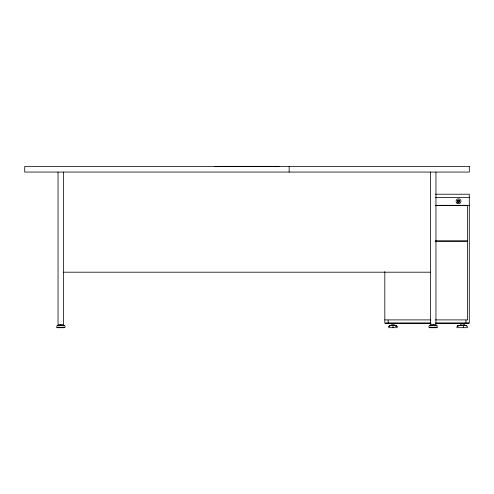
<?xml version="1.0" encoding="UTF-8"?>
<svg xmlns="http://www.w3.org/2000/svg" width="494" height="494" viewBox="0 0 494 494"><rect width="100%" height="100%" fill="white"/><g stroke="black" fill="none" stroke-linecap="round" stroke-linejoin="round"><path stroke-width="0.74" d="M388.228 323.372L391.896 323.533M65.381 326.701L64.776 327.602M437.733 326.701L437.128 327.602M217.317 166.731L217.693 166.355L276.121 166.355L276.498 166.731M217.471 166.731L217.693 166.355M388.722 326.744L389.778 325.719M456.901 326.744L457.95 325.719M388.815 326.571L389.624 325.756M402.678 323.372L402.178 323.335M458.321 325.83L457.648 326.108L459.457 325.453M389.346 325.947L390.939 325.453M459.111 325.453L457.518 325.947L458.963 325.453L465.286 325.453L466.7 325.756L467.509 326.571M58.064 325.367L57.742 325.373L63.905 325.373L63.584 325.367M58.051 325.768L56.909 325.781L60.132 325.799M430.416 325.367L430.095 325.373L436.258 325.373L435.936 325.367M430.404 325.768L429.261 325.781L432.485 325.799M61.515 325.799L62.899 325.799M433.868 325.799L435.251 325.799M435.504 194.21L469.3 194.21L469.288 323.23L435.455 323.23M435.504 197.544L469.3 197.544M435.504 205.325L469.3 205.325M435.424 205.634L467.633 205.634L467.633 240.893L435.424 240.893M435.424 241.245L467.633 241.245L467.633 319.896L435.344 319.896M63.603 272.2L430.398 272.2M384.814 319.896L430.824 319.896M430.854 323.07L385.604 323.07L385.604 323.391L430.854 323.391M435.455 323.07L468.436 323.07L468.436 323.391L435.455 323.391M430.854 323.23L384.814 323.23L384.814 271.57M394.058 323.545L402.314 323.533M451.417 323.372L462.995 323.545M464.434 323.533L465.953 323.545L465.953 320.149M390.785 325.453L395.138 325.453L396.583 325.947L397.201 326.744M388.519 327.676L397.411 327.676M456.697 327.676L467.806 327.676M396.454 326.108L394.737 325.453L396.256 326.108M468.176 323.391L468.3 322.915L468.121 323.23M465.286 325.453L466.669 326.046M396.274 326.046L394.885 325.453L396.305 325.756L397.114 326.571M429.224 327.602L428.619 326.701M56.872 327.602L56.267 326.701M276.344 166.731L276.121 166.355M464.471 323.372L464.471 325.453M463.36 324.064L463.36 327.676M461.878 324.064L461.878 325.453M460.389 324.064L460.389 325.453M435.955 172.066L435.955 324.669L430.398 324.669L430.398 172.066M433.176 324.706L433.176 325.114M394.076 323.372L394.076 325.453M392.965 324.064L392.965 327.676M391.853 323.372L391.853 325.453M388.148 320.149L388.148 323.545M289.157 166.509L289.151 172.066M279.227 166.509L214.538 166.509M276.023 166.355L276.023 166.731M217.792 166.355L217.792 166.731M63.603 172.066L63.603 324.669L58.045 324.669L58.045 172.066M60.824 324.706L60.824 325.114M390.908 325.626A2.223 1.488 -90 0 1 391.476 325.453M394.447 325.453A2.223 1.488 -90 0 1 395.015 325.626M459.08 325.626A2.223 1.488 -90 0 1 459.648 325.453M64.739 325.781L63.596 325.793L64.739 325.781M58.292 327.664L57.242 327.676L64.405 327.676L58.292 327.664M437.091 325.781L435.949 325.793L437.091 325.781M430.644 327.664L429.595 327.676L436.758 327.676L430.644 327.664M469.3 166.509L24.7 166.509L24.7 172.066L469.3 172.066L469.3 166.509M459.062 200.539L458.031 200.539L458.031 202.027L459.062 202.027L459.062 200.539M396.145 325.719L394.984 325.453L396.583 325.947L396.145 325.719M457.771 202.169A1.198 1.198 0 0 0 459.723 201.459A1.198 1.198 0 0 0 458.136 200.119A1.198 1.198 0 0 0 457.771 202.169M456.969 203.12A2.445 2.445 0 0 0 460.951 201.676A2.445 2.445 0 0 0 457.71 198.946A2.445 2.445 0 0 0 456.969 203.12"/></g></svg>
